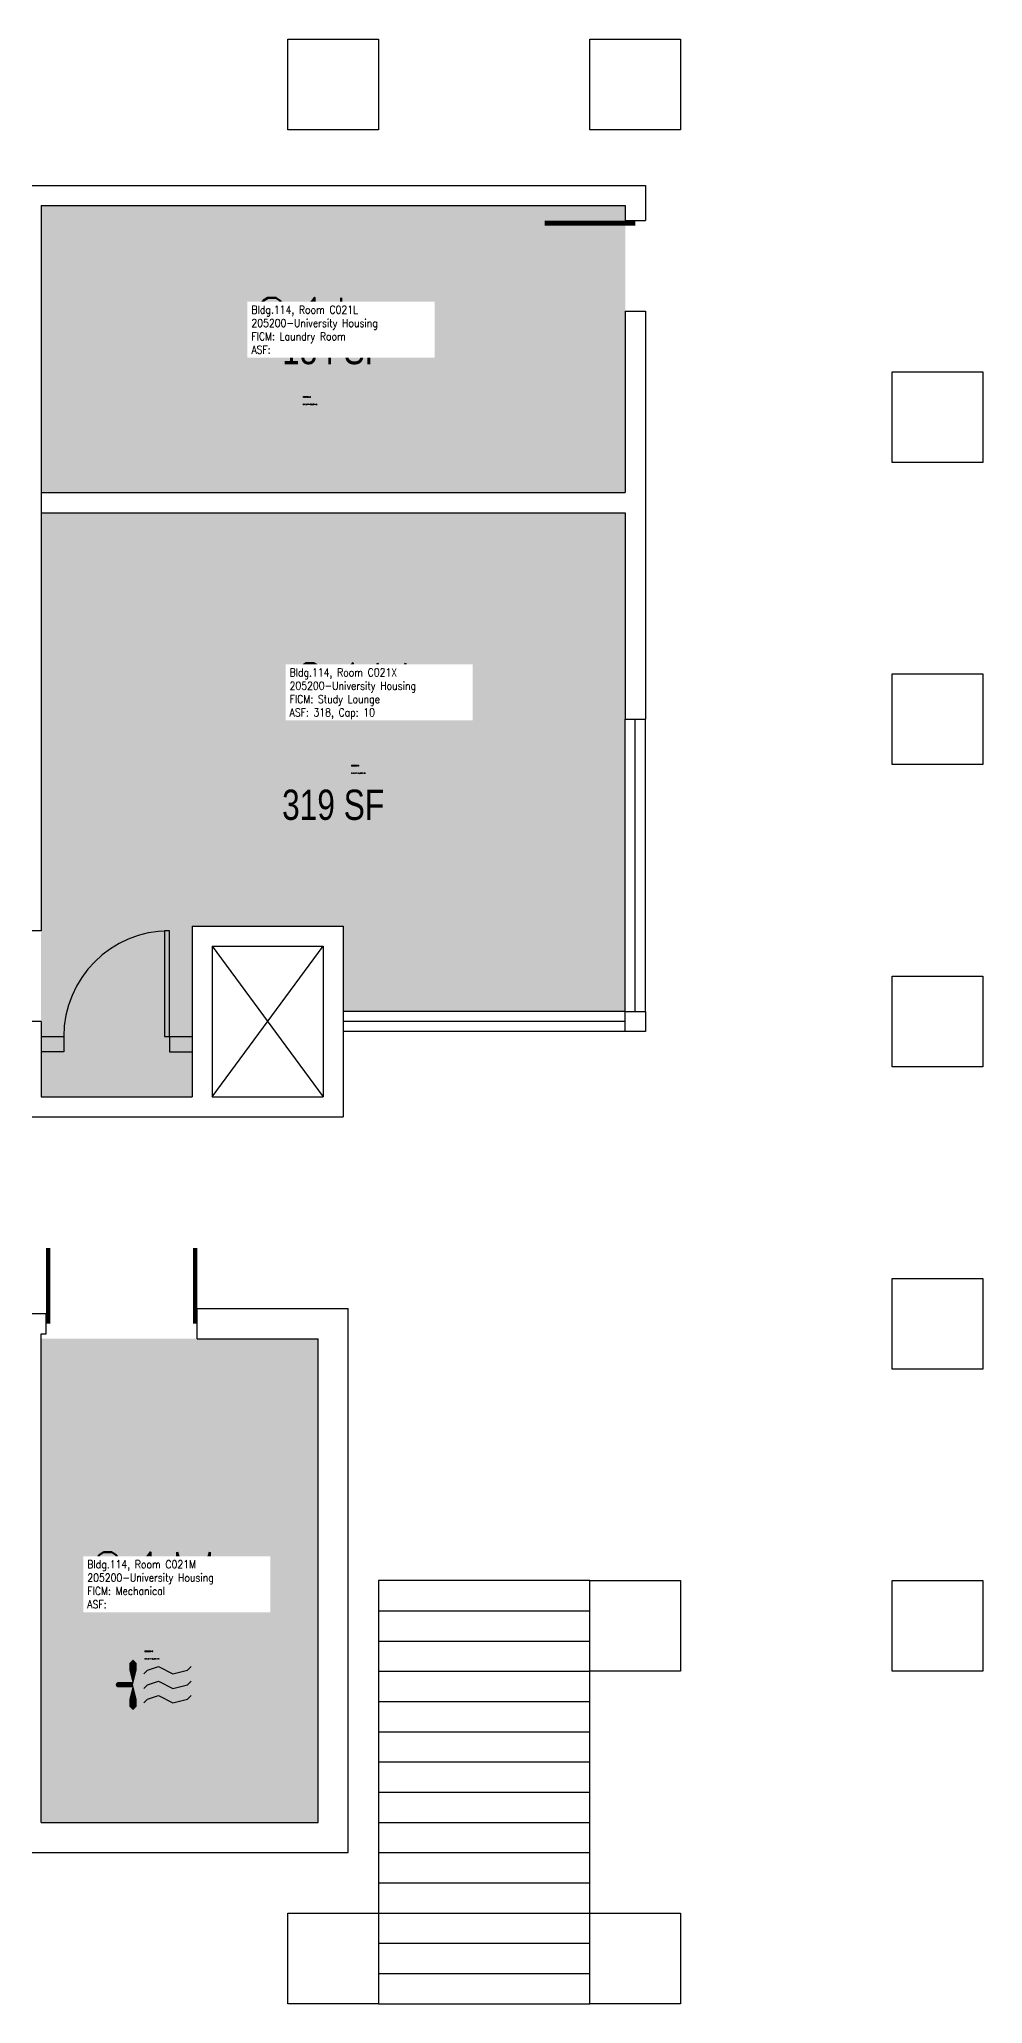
# Model space of a CAD drawing. Header units: inches. Extents: x -32 to 838, y 0 to 2072.
# Drawn here: x 463 to 838, y 1282 to 2062 of the extents above; entities that cross this region are included whole.
import ezdxf
from ezdxf.enums import TextEntityAlignment as Align

# ---------------------------------------------------------------- set-up
doc = ezdxf.new("R2010")
doc.units = ezdxf.units.IN
doc.header["$LTSCALE"] = 10
doc.header["$MEASUREMENT"] = 0
doc.layers.get('0').update_dxf_attribs({"linetype": 'CONTINUOUS'})
for name, color, linetype in [('A-COLS', 5, 'CONTINUOUS'), ('A-DOOR', 2, 'CONTINUOUS'), ('A-GLAZ', 1, 'CONTINUOUS'), ('A-GLAZ-SILL', 2, 'CONTINUOUS'), ('A-IDEN-CNUM', 7, 'CONTINUOUS'), ('A-IDEN-ICON', 4, 'CONTINUOUS'), ('A-IDEN-RNUM', 7, 'CONTINUOUS'), ('A-IDEN-SNUM', 4, 'CONTINUOUS'), ('A-IDEN-VNUM', 4, 'CONTINUOUS'), ('A-SITE', 3, 'CONTINUOUS'), ('A-WALL', 7, 'CONTINUOUS'), ('AREA-TEXT', 3, 'CONTINUOUS'), ('Rooms-Category-Color', 7, 'CONTINUOUS'), ('Rooms-College-Color', 7, 'CONTINUOUS'), ('Rooms-Department-Color', 7, 'CONTINUOUS'), ('Rooms-Division-Color', 7, 'CONTINUOUS'), ('Rooms-Information', 7, 'CONTINUOUS')]:
    doc.layers.add(name, color=color, linetype=linetype)
doc.styles.add('AREA', font='arial.ttf', dxfattribs={"width": 0.75, "height": 24})
doc.styles.add('ROOMSNUMBER', font='txt.shx', dxfattribs={"height": 0.03})
doc.styles.add('ROOMVNUMBER', font='simplex.shx', dxfattribs={"width": 0.85})

# ---------------------------------------------------------------- blocks, each defined once
blk = doc.blocks.new('CPMECH')
at = {"color": 0, "linetype": 'ByBlock'}
for p, q in [((0.005, 0.025), (0.015, 0.035)), ((0.015, 0.035), (0.045, 0.045)), ((0.015, -0.005), (0.045, 0.005)), ((0.045, 0.045), (0.085, 0.025)), ((0.045, 0.005), (0.085, -0.015)), ((0.085, 0.025), (0.125, 0.035)), ((0.125, 0.035), (0.135, 0.045)), ((0.125, -0.005), (0.135, 0.005)), ((0.005, -0.015), (0.015, -0.005)), ((0.005, -0.055), (0.015, -0.045)), ((0.015, -0.045), (0.045, -0.035)), ((0.045, -0.035), (0.085, -0.055)), ((0.085, -0.015), (0.125, -0.005)), ((0.085, -0.055), (0.125, -0.045)), ((0.125, -0.045), (0.135, -0.035))]:
    blk.add_line(p, q, dxfattribs=at)
for points in [[(-0.025, -0.005, 0, 0.02, 0), (-0.025, 0.035, 0.02, 0.02, 0), (-0.025, 0.055, 0.02, 0, 0), (-0.025, 0.065, 0, 0, 0)], [(-0.025, -0.005, 0, 0.02, 0), (-0.025, -0.045, 0.02, 0.02, 0), (-0.025, -0.065, 0.02, 0, 0), (-0.025, -0.075, 0, 0, 0)]]:
    blk.add_lwpolyline(points, format="xyseb", dxfattribs=at)
at = {"color": 0, "linetype": 'ByBlock', "const_width": 0.015}
blk.add_lwpolyline([(-0.025, -0.005), (-0.065, -0.005)], dxfattribs=at)
at = {"color": 0, "linetype": 'ByBlock', "const_width": 0.0075}
blk.add_lwpolyline([(-0.0682, -0.0069, 1), (-0.0618, -0.0031, 1)], format="xyb", close=True, dxfattribs=at)

msp = doc.modelspace()

# ---------------------------------------------------------------- hatches: boundary and pattern name
at = {"layer": 'Rooms-Category-Color', "true_color": 0x728ef3}
for points in [[(464, 1996), (464, 1882), (696, 1882), (696, 1996)], [(696, 1874), (464, 1874), (464, 1642.12), (524, 1642.12), (524, 1709.88), (584, 1709.88), (584, 1676), (696, 1676)]]:
    msp.add_hatch(color=171, dxfattribs=at).paths.add_polyline_path(points)
at = {"layer": 'Rooms-Category-Color', "true_color": 0xadadad}
msp.add_hatch(color=253, dxfattribs=at).paths.add_polyline_path([(574, 1546), (574, 1354), (464, 1354), (464, 1546)])
at = {"layer": 'Rooms-College-Color', "true_color": 0xadadad}
for points in [[(464, 1996), (464, 1882), (696, 1882), (696, 1996)], [(696, 1874), (464, 1874), (464, 1642.12), (524, 1642.12), (524, 1709.88), (584, 1709.88), (584, 1676), (696, 1676)], [(574, 1546), (574, 1354), (464, 1354), (464, 1546)]]:
    msp.add_hatch(color=253, dxfattribs=at).paths.add_polyline_path(points)
at = {"layer": 'Rooms-Department-Color', "true_color": 0x604aed}
for points in [[(464, 1996), (464, 1882), (696, 1882), (696, 1996)], [(696, 1874), (464, 1874), (464, 1642.12), (524, 1642.12), (524, 1709.88), (584, 1709.88), (584, 1676), (696, 1676)]]:
    msp.add_hatch(color=173, dxfattribs=at).paths.add_polyline_path(points)
at = {"layer": 'Rooms-Department-Color', "true_color": 0xacacac}
msp.add_hatch(color=253, dxfattribs=at).paths.add_polyline_path([(574, 1546), (574, 1354), (464, 1354), (464, 1546)])
at = {"layer": 'Rooms-Division-Color', "true_color": 0x604aed}
for points in [[(464, 1996), (464, 1882), (696, 1882), (696, 1996)], [(696, 1874), (464, 1874), (464, 1642.12), (524, 1642.12), (524, 1709.88), (584, 1709.88), (584, 1676), (696, 1676)]]:
    msp.add_hatch(color=173, dxfattribs=at).paths.add_polyline_path(points)
at = {"layer": 'Rooms-Division-Color', "true_color": 0xadadad}
msp.add_hatch(color=253, dxfattribs=at).paths.add_polyline_path([(574, 1546), (574, 1354), (464, 1354), (464, 1546)])

# ---------------------------------------------------------------- linework, layer by layer
at = {"layer": 'A-COLS'}
for points in [[(562, 2026), (562, 2062), (598, 2062), (598, 2026)], [(682, 2026), (682, 2062), (718, 2062), (718, 2026)], [(802, 1894), (802, 1930), (838, 1930), (838, 1894)], [(802, 1774), (802, 1810), (838, 1810), (838, 1774)], [(802, 1654), (802, 1690), (838, 1690), (838, 1654)], [(802, 1534), (802, 1570), (838, 1570), (838, 1534)], [(682, 1414), (682, 1450), (718, 1450), (718, 1414)], [(802, 1414), (802, 1450), (838, 1450), (838, 1414)], [(562, 1282), (562, 1318), (598, 1318), (598, 1282)], [(682, 1282), (682, 1318), (718, 1318), (718, 1282)]]:
    msp.add_lwpolyline(points, close=True, dxfattribs=at)
at = {"layer": 'A-DOOR'}
for p, q in [((515, 1708), (513, 1708)), ((513, 1708), (513, 1666)), ((515, 1666), (515, 1708)), ((513, 1666), (515, 1666))]:
    msp.add_line(p, q, dxfattribs=at)
for points in [[(700, 1989, 2, 2, 0), (664, 1989, 0, 0, 0.414214), (700, 1954, 0, 0, 0.814237)], [(466.83, 1552, 1.67, 1.67, 0), (466.83, 1582, 0, 0, -0.414214), (496, 1552, 0, 0, -0.814237)], [(525.17, 1552, 1.67, 1.67, 0), (525.17, 1582, 0, 0, 0.414214), (496, 1552, 0, 0, 0.814237)]]:
    msp.add_lwpolyline(points, format="xyseb", dxfattribs=at)
msp.add_arc((515, 1666), 42, 90, 180, dxfattribs=at)
at = {"layer": 'A-GLAZ'}
for p, q in [((700, 1676), (700, 1792)), ((696, 1672), (584, 1672))]:
    msp.add_line(p, q, dxfattribs=at)
at = {"layer": 'A-GLAZ-SILL'}
for p, q in [((696, 1676), (696, 1792)), ((704, 1676), (704, 1792)), ((696, 1676), (584, 1676)), ((696, 1668), (584, 1668))]:
    msp.add_line(p, q, dxfattribs=at)
at = {"layer": 'A-SITE'}
for p, q in [((598, 1438), (682, 1438)), ((598, 1426), (682, 1426)), ((598, 1414), (682, 1414)), ((598, 1402), (682, 1402)), ((598, 1390), (682, 1390)), ((598, 1378), (682, 1378)), ((598, 1366), (682, 1366)), ((598, 1354), (682, 1354)), ((598, 1342), (682, 1342)), ((598, 1330), (682, 1330)), ((598, 1318), (682, 1318)), ((598, 1306), (682, 1306)), ((598, 1294), (682, 1294))]:
    msp.add_line(p, q, dxfattribs=at)
msp.add_lwpolyline([(682, 1282), (682, 1450), (598, 1450), (598, 1282)], close=True, dxfattribs=at)
at = {"layer": 'A-WALL'}
for p, q in [((456, 2004), (704, 2004)), ((704, 2004), (704, 1990)), ((464, 1996), (464, 1882)), ((464, 1996), (696, 1996)), ((696, 1996), (696, 1990)), ((696, 1990), (704, 1990)), ((696, 1954), (704, 1954)), ((696, 1954), (696, 1882)), ((704, 1954), (704, 1792)), ((464, 1882), (696, 1882)), ((464, 1882), (464, 1708)), ((464, 1874), (696, 1874)), ((696, 1874), (696, 1792)), ((696, 1792), (704, 1792)), ((524, 1709.88), (524, 1642.12)), ((524, 1709.88), (584, 1709.88)), ((584, 1709.88), (584, 1634.13)), ((464, 1708), (456, 1708)), ((532, 1642.12), (576, 1701.88)), ((532, 1701.88), (576, 1642.12)), ((532, 1701.88), (532, 1642.12)), ((532, 1701.88), (576, 1701.88)), ((576, 1701.88), (576, 1642.12)), ((464, 1672), (456, 1672)), ((464, 1672), (456, 1672)), ((464, 1672), (464, 1642.12)), ((464, 1666), (473, 1666)), ((473, 1666), (473, 1660)), ((515, 1666), (524, 1666)), ((515, 1666), (515, 1660)), ((473, 1660), (464, 1660)), ((515, 1660), (524, 1660)), ((464, 1642.12), (524, 1642.12)), ((532, 1642.12), (576, 1642.12)), ((456, 1634.13), (584, 1634.13)), ((455.64, 1556), (464, 1556)), ((464, 1556), (466, 1556)), ((466, 1548), (466, 1556)), ((466, 1548), (466, 1556)), ((526, 1546), (526, 1558)), ((526, 1558), (586, 1558)), ((526, 1546), (526, 1557.83)), ((586, 1342), (586, 1558)), ((464, 1354), (464, 1548)), ((464, 1548), (466, 1548)), ((526, 1546), (574, 1546)), ((574, 1354), (574, 1546)), ((464, 1354), (574, 1354)), ((364, 1342), (586, 1342))]:
    msp.add_line(p, q, dxfattribs=at)
msp.add_lwpolyline([(696, 1668), (696, 1676), (704, 1676), (704, 1668)], close=True, dxfattribs=at)

# ---------------------------------------------------------------- block references
at = {"layer": 'A-IDEN-ICON', "xscale": 144, "yscale": 144, "zscale": 144}
msp.add_blockref('CPMECH', (504.11, 1409.36), dxfattribs=at)

# ---------------------------------------------------------------- texts
at = {"layer": 'A-IDEN-CNUM', "style": 'ROOMSNUMBER'}
for s, p in [('CAD #114-C_0021-0L', (568.04, 1916.83)), ('CAD #114-C_0021-0X', (587.19, 1770.43)), ('CAD #114-C_0021-0M', (505.21, 1418.76))]:
    msp.add_text(s, height=0.36, dxfattribs=at).set_placement(p)
at = {"layer": 'A-IDEN-RNUM', "style": 'ROOMSNUMBER'}
for s, p in [('0021-L0', (568.04, 1919.83)), ('0021-X0', (587.19, 1773.43)), ('0021-M0', (505.21, 1421.76))]:
    msp.add_text(s, height=0.36, dxfattribs=at).set_placement(p)
at = {"layer": 'A-IDEN-SNUM', "style": 'ROOMSNUMBER'}
for s, p in [('1140C021L0', (568.04, 1919.83)), ('1140C021X0', (587.19, 1773.43)), ('1140C021M0', (505.21, 1421.76))]:
    msp.add_text(s, height=0.36, dxfattribs=at).set_placement(p)
at = {"layer": 'A-IDEN-VNUM', "style": 'ROOMVNUMBER', "width": 0.85}
for s, p in [('21L', (547.54, 1937.16)), ('21X', (562.71, 1792.08)), ('21M', (482.37, 1439))]:
    msp.add_text(s, height=22.238, dxfattribs=at).set_placement(p)
at = {"layer": 'AREA-TEXT', "style": 'AREA', "width": 0.75}
for s, p in [('184 SF', (580, 1939)), ('319 SF', (580, 1758.06)), ('147 SF', (519, 1450))]:
    msp.add_text(s, height=12, dxfattribs=at).set_placement(p, align=Align.MIDDLE_CENTER)

# ---------------------------------------------------------------- next in the draw order: texts
at = {"layer": 'Rooms-Information', "char_height": 3.1768, "width": 71.1604, "attachment_point": 7, "style": 'ROOMVNUMBER', "bg_fill": 3, "box_fill_scale": 1.5, "bg_fill_color": 256, "bg_fill_true_color": 13158600, "bg_fill_transparency": 0}
for s, insert in [('Bldg.114, Room C021L^M^J205200-University Housing^M^JFICM: Laundry Room^M^JASF: ', (547.54, 1937.16)), ('Bldg.114, Room C021X^M^J205200-University Housing^M^JFICM: Study Lounge^M^JASF: 318, Cap: 10', (562.71, 1792.08)), ('Bldg.114, Room C021M^M^J205200-University Housing^M^JFICM: Mechanical^M^JASF: ', (482.37, 1439))]:
    msp.add_mtext(s, dxfattribs=dict(at, insert=insert))

doc.saveas('drawing.dxf')
